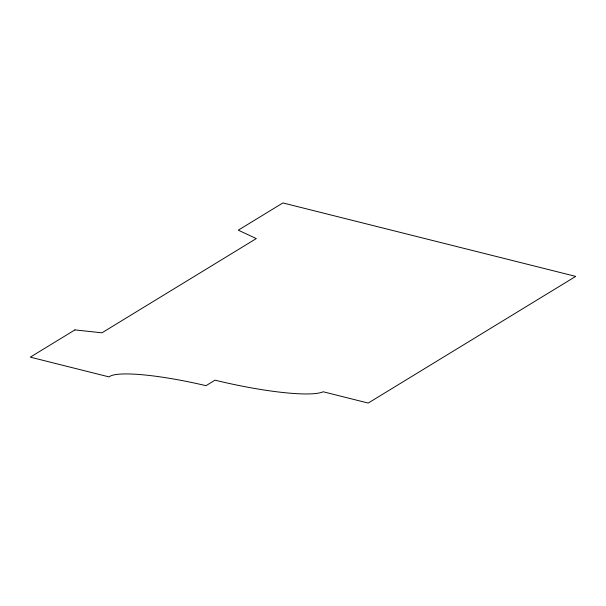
<?xml version="1.0" encoding="UTF-8"?>
<svg xmlns="http://www.w3.org/2000/svg" width="606" height="606" viewBox="0 0 606 606"><rect width="100%" height="100%" fill="white"/><g stroke="black" fill="none" stroke-linecap="round" stroke-linejoin="round"><path stroke-width="0.91" d="M74.909 329.906L30.3 357.146L109.133 376.924A89.756 14.196 12.6 0 1 206.002 385.681L215.024 380.174A98.27 15.544 12.6 0 0 323.165 391.764L368.206 403.066L575.7 276.397L282.896 202.934L238.287 230.174L256.3 238.575L101.944 332.808L74.909 329.906"/></g></svg>
